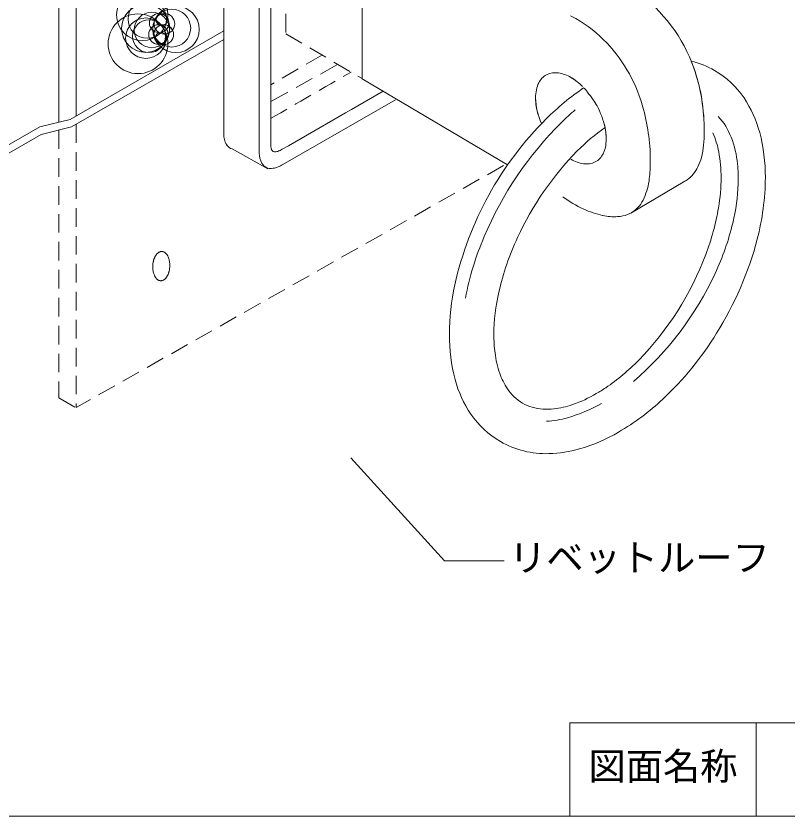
# Model space of a CAD drawing. Units: millimetres on the paper, with parts at other scales. Extents: x -135 to 135, y -94 to 92.
# Drawn here: x -44.5 to 38.4, y -88 to -2.1 of the extents above; entities that cross this region are included whole.
import ezdxf
from ezdxf.enums import TextEntityAlignment as Align

# ---------------------------------------------------------------- set-up
doc = ezdxf.new("R2010")
doc.units = ezdxf.units.MM
doc.linetypes.add('DASHED2', pattern=[3, 2, -1])
for name, color, linetype, lineweight in [('0-1_文字', 7, 'Continuous', 18), ('D-0', 7, 'Continuous', 18), ('E-0', 7, 'Continuous', 18), ('F-F', 7, 'Continuous', 18)]:
    doc.layers.add(name, color=color, linetype=linetype, lineweight=lineweight)
doc.layers.add('E-E', color=7, linetype='Continuous')
doc.styles.add('ＭＳ ゴシック', font='')
doc.styles.get('ＭＳ ゴシック').set_extended_font_data('MS Gothic')

# ---------------------------------------------------------------- blocks, each defined once
blk = doc.blocks.new('AIGNBL02030007')
at = {"layer": '0-1_文字'}
for centre, radius in [((176.034, 280.341), 2.757), ((176.571, 279.886), 2.062), ((175.578, 277.232), 3.204), ((176.415, 277.84), 2.169), ((176.761, 278.051), 1.765)]:
    blk.add_circle(centre, radius, dxfattribs=at)
blk = doc.blocks.new('AIGNBL02030008')
at = {"layer": '0-1_文字'}
for centre, radius in [((176.406, 278.896), 2.586), ((179.658, 278.783), 2.497), ((177.069, 278.718), 1.9), ((177.846, 279.461), 1.041), ((179.207, 278.915), 2.029), ((178.413, 279.385), 1.107), ((178.127, 279.8), 0.603), ((177.771, 278.234), 1.047), ((178.341, 278.217), 1.065), ((178.03, 277.858), 0.592)]:
    blk.add_circle(centre, radius, dxfattribs=at)
blk = doc.blocks.new('AIGNBL02020006')
at = {"layer": '0-1_文字'}
for name in ['AIGNBL02030007', 'AIGNBL02030008']:
    blk.add_blockref(name, (0, 0), dxfattribs=at)

msp = doc.modelspace()

# ---------------------------------------------------------------- linework, layer by layer
at = {"layer": 'D-0'}
for p, q in [((-39.896, 29.039), (-39.896, -13.401)), ((-38.016, 27.959), (-38.016, -12.541)), ((-22.176, -7.941), (-22.176, 20.039)), ((-17.096, 18.479), (-17.096, -9.301)), ((-18.356, 17.999), (-18.356, -9.981)), ((-7.316, -8.836), (-7.316, 11.199)), ((-22.176, -14.761), (-22.176, -7.941)), ((-17.096, -9.301), (-17.096, -15.881)), ((8.319, -18.066), (-7.316, -8.836)), ((-18.356, -9.981), (-18.356, -16.821)), ((-15.836, -18.041), (-3.716, -11.081)), ((-38.016, -12.541), (-38.016, -12.8)), ((-39.896, -13.401), (-39.896, -13.48)), ((-17.416, -18.481), (-21.256, -16.361))]:
    msp.add_line(p, q, dxfattribs=at)
at = {"layer": 'D-0', "linetype": 'DASHED2'}
for p, q in [((-15.516, -3.841), (-15.516, 14.739)), ((-15.516, -3.981), (-7.316, -8.808)), ((-11.576, -6.241), (-17.096, -9.459)), ((-10.036, -7.341), (-17.096, -11.276)), ((-38.016, -13.713), (-38.016, -44.141)), ((-39.896, -14.348), (-39.896, -43.081)), ((7.884, -18.141), (-38.016, -44.141)), ((-39.896, -43.081), (-38.016, -44.161))]:
    msp.add_line(p, q, dxfattribs=at)
at = {"layer": 'D-0'}
for points in [[(-77.336, -34.381), (-41.936, -13.981), (-38.676, -13.181), (-22.176, -3.661)], [(-77.176, -35.221), (-41.776, -14.821), (-38.516, -14.001), (-22.176, -4.601)], [(21.564, -23.261), (25.224, -21.081), (27.344, -19.821), (27.484, -19.741), (27.584, -19.681)]]:
    msp.add_lwpolyline(points, dxfattribs=at)
for centre, radius, start, end in [((11.954, -13.515), 17.381, 19.64043, 53.7895), ((12.088, -8.709), 7.274, 60.71004, 65.67154), ((9.013, -14.198), 13.566, 42.81136, 60.72487), ((7.135, -16.181), 16.292, 14.40969, 43.44057), ((25.567, -16.738), 10.124, 60.55717, 75.84001), ((10.377, -13.987), 19.028, 2.66918, 21.79878), ((8.27, -14.468), 21.174, 359.91154, 18.71906), ((13.41, -10.094), 1.933, 117.9891, 154.79878), ((13.46, -10.401), 2.231, 81.90714, 115.43622), ((13.114, -12.129), 3.992, 59.76695, 80.48509), ((25.488, -16.498), 9.956, 34.33078, 59.48254), ((14.224, -10.561), 2.87, 153.28155, 168.61847), ((11.04, -15.237), 7.725, 46.42734, 58.07905), ((12.204, -13.644), 5.758, 52.63684, 59.52356), ((2795.289, -4896.373), 5631.775, 119.81734, 119.94477), ((15.501, -10.839), 4.176, 168.33843, 180.57342), ((32.057, -32.692), 27.686, 124.22751, 135.01726), ((15.008, -11.545), 2.285, 34.20468, 49.76974), ((2.635, -21.366), 18.076, 34.70166, 37.9036), ((17.577, -10.848), 6.253, 180.29699, 197.21428), ((17.577, -10.848), 6.253, 180.29699, 206.38395), ((9.252, -16.843), 10.062, 30.47189, 34.98117), ((22.863, -18.036), 12.993, 15.39284, 33.40179), ((10.003, -15.971), 8.98, 12.67428, 28.10405), ((35.871, -35.781), 31.149, 130.68547, 134.34956), ((2.575, -17.631), 21.07, 359.26728, 15.14393), ((25.627, -17.675), 7.173, 20.97879, 42.15648), ((38.081, -38.856), 36.304, 134.85619, 167.43249), ((41.262, -40.788), 38.5, 134.87756, 157.03785), ((12.644, -15.294), 6.26, 0.30747, 17.2038), ((32.912, -33.729), 24.232, 125.66322, 134.95013), ((13.28, -15.248), 5.624, 359.86853, 12.81185), ((16.498, -14.577), 12.946, 353.94505, 0.33806), ((16.858, -19.397), 19.146, 359.86839, 14.55014), ((-19.442, -14.682), 2.735, 181.65945, 193.81743), ((-20.38, -14.962), 1.757, 192.24669, 212.90913), ((14.142, -15.261), 4.762, 354.74693, 0.00026), ((22.267, -18.287), 8.873, 10.4015, 24.3888), ((22.751, -18.913), 10.302, 5.22305, 21.68076), ((-20.997, -15.384), 1.011, 211.83357, 255.16354), ((-15.93, -16.048), 1.177, 171.85217, 196.73739), ((15.815, -15.5), 3.075, 333.53391, 356.33612), ((21.119, -15.116), 8.294, 344.92859, 354.2798), ((-15.835, -16.741), 2.522, 181.81787, 206.61384), ((-16.645, -16.237), 0.44, 199.93401, 279.25914), ((-16.713, -15.603), 1.077, 277.44564, 289.38672), ((-17.099, -14.456), 2.286, 288.96553, 301.74824), ((39.468, -39.75), 33.127, 135.61655, 155.25358), ((16.82, -16.052), 1.93, 298.13975, 334.92062), ((17.67, -19.283), 13.575, 359.3331, 11.03326), ((-17.042, -17.3), 1.193, 208.58172, 244.50269), ((-17.939, -14.385), 4.218, 292.46426, 299.91811), ((17.117, -14.072), 3.931, 239.53853, 260.44033), ((16.777, -15.762), 2.209, 261.86092, 295.56338), ((10.283, -17.892), 13.361, 351.69827, 359.96086), ((23.864, -15.893), 5.443, 333.97509, 345.312), ((18.156, -19.556), 14.938, 357.9105, 6.0765), ((-17.126, -17.341), 1.121, 247.45866, 274.61872), ((-17.153, -16.644), 1.818, 273.68387, 284.22572), ((-17.355, -15.789), 2.697, 283.93277, 292.39059), ((25.622, -16.852), 3.443, 304.74849, 335.47954), ((11.86, -19.399), 19.385, 350.28403, 359.87753), ((7.879, -19.091), 28.128, 345.6452, 359.28791), ((16.514, -18.748), 7.072, 333.88727, 351.27678), ((12.827, -19.446), 20.268, 346.08719, 358.14735), ((21.612, -11.504), 12.412, 233.57384, 245.64166), ((19.649, -20.179), 3.628, 301.85586, 332.38634), ((20.527, -14.259), 9.456, 244.74002, 257.78271), ((19.997, -20.443), 3.191, 272.43673, 311.81919), ((5.431, -18.405), 25.889, 338.98552, 350.51584), ((19.756, -18.299), 5.345, 256.70354, 274.04086), ((5.342, -17.82), 27.925, 334.76601, 346.54252), ((34.478, -38.178), 31.237, 156.59261, 169.30426), ((35.017, -37.941), 28.329, 154.80818, 167.32448), ((-0.536, -16.609), 36.896, 328.00076, 345.15077), ((-28.542, -28.396), 1.107, 126.55902, 147.47423), ((-1.316, -16.061), 33.029, 315.8837, 339.38688), ((-0.391, -15.384), 34.15, 310.58013, 335.16951), ((28.936, -36.524), 26.873, 168.04243, 179.48039), ((26.985, -36.332), 20.14, 166.77592, 179.85402), ((21.182, -36.328), 19.118, 179.85754, 194.56098), ((21.695, -36.358), 14.851, 179.70172, 187.41517), ((2.005, -18.546), 33.716, 312.95966, 328.50396), ((17.129, -37.063), 10.233, 186.80136, 199.41705), ((5.234, -22.107), 24.118, 304.39414, 315.3634), ((15.125, -37.697), 12.913, 195.43926, 213.55594), ((14.042, -38.22), 6.937, 198.88144, 214.13736), ((8.64, -26.744), 18.369, 300.07044, 303.798), ((12.448, -39.388), 4.963, 213.308, 239.43704), ((10.334, -29.708), 14.956, 289.37105, 300.14503), ((12.279, -39.543), 4.744, 240.23181, 253.90399), ((12.133, -34.543), 9.798, 276.65354, 288.82294), ((10.136, -29.229), 16.658, 286.10412, 299.68175), ((7.514, -24.781), 25.4, 300.07946, 313.45108), ((12.589, -37.927), 6.384, 255.25448, 276.10787), ((12.494, -39.248), 9.865, 214.49503, 239.87999), ((11.885, -34.704), 10.914, 273.14747, 285.25333), ((11.227, -31.636), 17.609, 285.85697, 300.80301), ((12.43, -39.308), 9.78, 240.03308, 271.92546), ((12.483, -36.46), 12.626, 271.25102, 286.3568)]:
    msp.add_arc(centre, radius, start, end, dxfattribs=at)
at = {"layer": 'D-0', "linetype": 'DASHED2'}
for centre, radius, start, end in [((-1303.997, 2227.041), 2583.444, 299.87568, 300.09682), ((-28.829, -27.981), 0.603, 57.7765, 128.16241), ((-29.11, -28.32), 1.041, 26.16604, 54.64827), ((-27.749, -28.866), 2.029, 148.33565, 168.88465), ((-30.55, -28.885), 2.586, 347.08376, 23.33089), ((-27.298, -28.997), 2.497, 167.91754, 204.19306), ((-28.614, -29.564), 1.065, 205.42997, 233.08547), ((-29.887, -29.063), 1.9, 326.88546, 347.8493), ((-28.926, -29.922), 0.592, 236.33826, 307.01142), ((-29.184, -29.547), 1.047, 305.95101, 328.08224)]:
    msp.add_arc(centre, radius, start, end, dxfattribs=at)
at = {"layer": 'E-0'}
msp.add_lwpolyline([(7.964, -60.586), (1.527, -60.586), (-8.509, -49.54)], dxfattribs=at)
at = {"layer": 'F-F'}
for p, q in [((15, -88), (15, -78)), ((35, -88), (35, -78))]:
    msp.add_line(p, q, dxfattribs=at)
for points in [[(-135, 92), (135, 92), (135, -88), (-135, -88)], [(135, -78), (40.118, -78), (15, -78)]]:
    msp.add_lwpolyline(points, dxfattribs=at)

# ---------------------------------------------------------------- block references
at = {"layer": 'D-0'}
msp.add_blockref('AIGNBL02020006', (-206.956, -282.301), dxfattribs=at)

# ---------------------------------------------------------------- texts
at = {"layer": 'E-0', "style": 'ＭＳ ゴシック'}
msp.add_text('リベットルーフ', height=2.933, dxfattribs=at).set_placement((8.473, -62.591), align=Align.BOTTOM_LEFT)
at = {"layer": 'E-E', "style": 'ＭＳ ゴシック'}
msp.add_text('図面名称', height=2.933, dxfattribs=at).set_placement((17, -85), align=Align.BOTTOM_LEFT)

doc.saveas('drawing.dxf')
